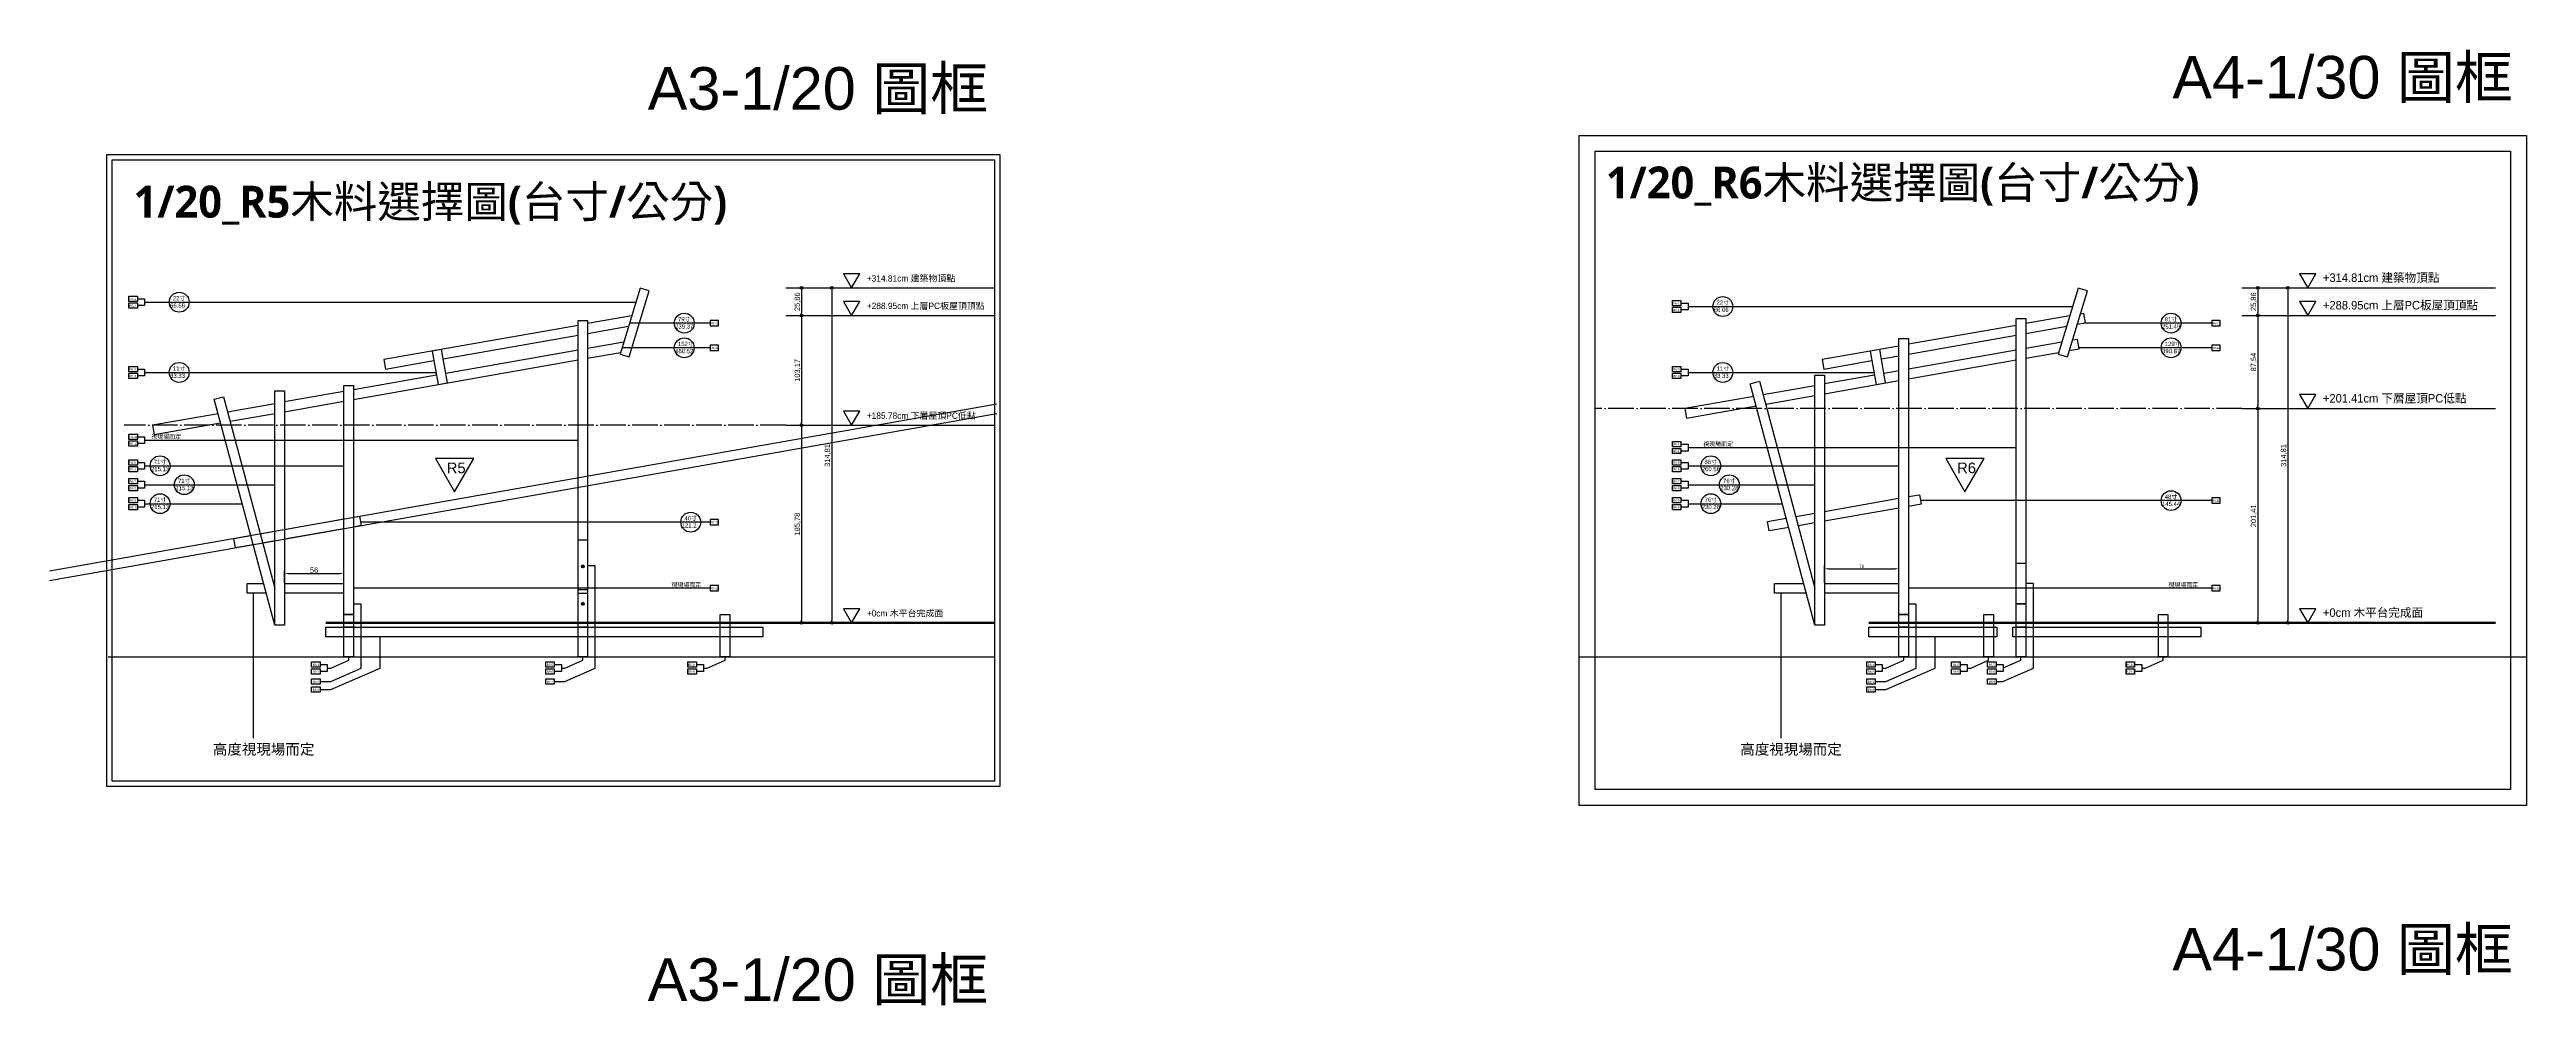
# Model space of a CAD drawing. Header units: millimetres. Extents: x -2666 to 6286, y -11880 to 4849.
# Drawn here: x 3957 to 6286, y -7046 to -6147 of the extents above; entities that cross this region are included whole.
import ezdxf

# ---------------------------------------------------------------- set-up
doc = ezdxf.new("R2010")
doc.units = ezdxf.units.MM
doc.linetypes.add('ACAD_ISO04W100', pattern=[30, 24, -3, 0, -3])
for name, color, linetype in [('0-rib-base', 10, 'Continuous'), ('0-rib1', 6, 'Continuous'), ('1-螺桿鑽洞', 7, 'Continuous'), ('dim', 244, 'Continuous'), ('座標', 3, 'Continuous'), ('座標線', 65, 'ACAD_ISO04W100'), ('木平台完成面', 3, 'Continuous'), ('編號標示', 30, 'Continuous'), ('編號標示線', 44, 'Continuous')]:
    doc.layers.add(name, color=color, linetype=linetype)
for name, color, linetype, plot in [('1-墊圈', 4, 'Continuous', False), ('1-螺絲頭', 9, 'Continuous', False), ('default', 11, 'Continuous', False)]:
    doc.layers.add(name, color=color, linetype=linetype, plot=plot)
doc.styles.get("Standard").update_dxf_attribs({"font": 'arial.ttf'})
doc.dimstyles.new('ISO-25', dxfattribs={"dimtxt": 5, "dimasz": 2.5, "dimexe": 3, "dimexo": 0.625, "dimtad": 1, "dimtxsty": 'Standard', "dimblk": 'ORIGIN', "dimcen": 2.5, "dimadec": 0, "dimazin": 0, "dimtfac": 1, "dimtmove": 1, "dimatfit": 1, "dimldrblk": 'ORIGIN', "dimfxl": 0, "dimarcsym": 0})
doc.dimstyles.new('短柱', dxfattribs={"dimtxt": 3, "dimasz": 4, "dimexe": 3, "dimexo": 0.625, "dimtad": 1, "dimtxsty": 'Standard', "dimcen": 2.5, "dimadec": 0, "dimazin": 0, "dimtfac": 1, "dimtmove": 1, "dimatfit": 1, "dimldrblk": 'ORIGIN', "dimfxl": 0, "dimarcsym": 0})

# ---------------------------------------------------------------- blocks, each defined once
blk = doc.blocks.new('螺栓組')
h = blk.add_hatch()
h.set_pattern_fill('JIS_WOOD', color=256, scale=0.1, style=0)
edge = h.paths.add_edge_path()
edge.add_arc((0, 0), 0.6, 0, 360)
at = {"layer": '1-墊圈'}
blk.add_circle((0, 0), 1.35, dxfattribs=at)
at = {"layer": '1-螺桿鑽洞'}
for points in [[(1.1, 0), (-1.1, 0)], [(0, -0.9), (0, 0.9)]]:
    blk.add_lwpolyline(points, dxfattribs=at)
blk.add_circle((0, 0), 0.6, dxfattribs=at)
at = {"layer": '1-螺絲頭'}
blk.add_lwpolyline([(-0.5, 0.9), (-1.1, 0), (-0.5, -0.9), (0.5, -0.9), (1.1, 0), (0.5, 0.9)], close=True, dxfattribs=at)
blk = doc.blocks.new('*D275')
at = {"color": 0, "lineweight": -2}
for p, q in [((4177.6, -6648.5), (4177.6, -6636.8)), ((4233.6, -6648.5), (4233.6, -6636.8)), ((4181.6, -6639.8), (4229.6, -6639.8))]:
    blk.add_line(p, q, dxfattribs=at)
at = {"color": 0}
for points in [[(4181.6, -6639.1), (4181.6, -6640.4), (4177.6, -6639.8)], [(4229.6, -6639.1), (4229.6, -6640.4), (4233.6, -6639.8)]]:
    blk.add_solid(points, dxfattribs=at)
at = {"layer": 'Defpoints', "color": 0}
for p in [(4177.6, -6649.2), (4233.6, -6639.8), (4233.6, -6649.2)]:
    blk.add_point(p, dxfattribs=at)
at = {"color": 0, "insert": (4205.6, -6636.6), "char_height": 5, "attachment_point": 5}
blk.add_mtext('56', dxfattribs=at)
blk = doc.blocks.new('_Origin')
at = {"color": 0, "linetype": 'ByBlock', "lineweight": -2}
blk.add_line((0, 0), (-1, 0), dxfattribs=at)
blk.add_circle((0, 0), 0.5, dxfattribs=at)
blk = doc.blocks.new('*D276')
at = {"layer": 'Defpoints', "color": 0}
for p in [(5696.2, -6635.3), (5626.2, -6649.2), (5696.2, -6649.2)]:
    blk.add_point(p, dxfattribs=at)
at = {"layer": 'dim', "color": 0, "lineweight": -2}
for p, q in [((5626.2, -6648.5), (5626.2, -6632.3)), ((5630.2, -6635.3), (5692.2, -6635.3)), ((5696.2, -6648.5), (5696.2, -6632.3))]:
    blk.add_line(p, q, dxfattribs=at)
at = {"layer": 'dim', "color": 0}
for points in [[(5630.2, -6634.6), (5630.2, -6636), (5626.2, -6635.3)], [(5692.2, -6634.6), (5692.2, -6636), (5696.2, -6635.3)]]:
    blk.add_solid(points, dxfattribs=at)
at = {"layer": 'dim', "color": 0, "insert": (5661.2, -6633.1), "char_height": 3, "attachment_point": 5}
blk.add_mtext('70', dxfattribs=at)
blk = doc.blocks.new('*D294')
at = {"layer": 'Defpoints', "color": 0}
for p in [(4649.1, -6371.3), (4649.1, -6397.2), (4664.1, -6397.2)]:
    blk.add_point(p, dxfattribs=at)
at = {"layer": 'dim', "color": 0, "lineweight": -2}
for p, q in [((4649.8, -6371.3), (4667.1, -6371.3)), ((4664.1, -6373.8), (4664.1, -6394.7)), ((4649.8, -6397.2), (4667.1, -6397.2))]:
    blk.add_line(p, q, dxfattribs=at)
at = {"layer": 'dim', "color": 0, "lineweight": -2, "xscale": 2.5, "yscale": 2.5, "zscale": 2.5}
for p, rotation in [((4664.1, -6371.3), 90), ((4664.1, -6397.2), 270)]:
    blk.add_blockref('_Origin', p, dxfattribs=dict(at, rotation=rotation))
at = {"layer": 'dim', "color": 0, "insert": (4660.5, -6384.3), "char_height": 5, "attachment_point": 5, "rotation": 90}
blk.add_mtext('25,86', dxfattribs=at)
blk = doc.blocks.new('*D295')
at = {"layer": 'Defpoints', "color": 0}
for p in [(4649.1, -6397.2), (4649.1, -6500.4), (4664.1, -6500.4)]:
    blk.add_point(p, dxfattribs=at)
at = {"layer": 'dim', "color": 0, "lineweight": -2}
for p, q in [((4649.8, -6397.2), (4667.1, -6397.2)), ((4664.1, -6399.7), (4664.1, -6497.9)), ((4649.8, -6500.4), (4667.1, -6500.4))]:
    blk.add_line(p, q, dxfattribs=at)
at = {"layer": 'dim', "color": 0, "lineweight": -2, "xscale": 2.5, "yscale": 2.5, "zscale": 2.5}
for p, rotation in [((4664.1, -6397.2), 90), ((4664.1, -6500.4), 270)]:
    blk.add_blockref('_Origin', p, dxfattribs=dict(at, rotation=rotation))
at = {"layer": 'dim', "color": 0, "insert": (4660.5, -6448.8), "char_height": 5, "attachment_point": 5, "rotation": 90}
blk.add_mtext('103,17', dxfattribs=at)
blk = doc.blocks.new('*D296')
at = {"layer": 'Defpoints', "color": 0}
for p in [(4649.1, -6500.4), (4649.1, -6686.2), (4664.1, -6686.2)]:
    blk.add_point(p, dxfattribs=at)
at = {"layer": 'dim', "color": 0, "lineweight": -2}
for p, q in [((4649.8, -6500.4), (4667.1, -6500.4)), ((4664.1, -6502.9), (4664.1, -6683.7)), ((4649.8, -6686.2), (4667.1, -6686.2))]:
    blk.add_line(p, q, dxfattribs=at)
at = {"layer": 'dim', "color": 0, "lineweight": -2, "xscale": 2.5, "yscale": 2.5, "zscale": 2.5}
for p, rotation in [((4664.1, -6500.4), 90), ((4664.1, -6686.2), 270)]:
    blk.add_blockref('_Origin', p, dxfattribs=dict(at, rotation=rotation))
at = {"layer": 'dim', "color": 0, "insert": (4660.5, -6593.3), "char_height": 5, "attachment_point": 5, "rotation": 90}
blk.add_mtext('185,78', dxfattribs=at)
blk = doc.blocks.new('*D293')
at = {"layer": 'Defpoints', "color": 0}
for p in [(4649.1, -6371.3), (4649.8, -6686.2), (4692.5, -6686.2)]:
    blk.add_point(p, dxfattribs=at)
at = {"layer": 'dim', "color": 0, "lineweight": -2}
for p, q in [((4649.8, -6371.3), (4695.5, -6371.3)), ((4692.5, -6373.8), (4692.5, -6683.7)), ((4650.4, -6686.2), (4695.5, -6686.2))]:
    blk.add_line(p, q, dxfattribs=at)
at = {"layer": 'dim', "color": 0, "lineweight": -2, "xscale": 2.5, "yscale": 2.5, "zscale": 2.5}
for p, rotation in [((4692.5, -6371.3), 90), ((4692.5, -6686.2), 270)]:
    blk.add_blockref('_Origin', p, dxfattribs=dict(at, rotation=rotation))
at = {"layer": 'dim', "color": 0, "insert": (4688.8, -6528.8), "char_height": 5, "attachment_point": 5, "rotation": 90}
blk.add_mtext('314,81', dxfattribs=at)
blk = doc.blocks.new('*D298')
at = {"layer": 'Defpoints', "color": 0}
for p in [(6018.7, -6371.3), (6018.7, -6397.2), (6033.7, -6397.2)]:
    blk.add_point(p, dxfattribs=at)
at = {"layer": 'dim', "color": 0, "lineweight": -2}
for p, q in [((6019.4, -6371.3), (6036.7, -6371.3)), ((6033.7, -6373.8), (6033.7, -6394.7)), ((6019.4, -6397.2), (6036.7, -6397.2))]:
    blk.add_line(p, q, dxfattribs=at)
at = {"layer": 'dim', "color": 0, "lineweight": -2, "xscale": 2.5, "yscale": 2.5, "zscale": 2.5}
for p, rotation in [((6033.7, -6371.3), 90), ((6033.7, -6397.2), 270)]:
    blk.add_blockref('_Origin', p, dxfattribs=dict(at, rotation=rotation))
at = {"layer": 'dim', "color": 0, "insert": (6030.1, -6384.3), "char_height": 5, "attachment_point": 5, "rotation": 90}
blk.add_mtext('25,86', dxfattribs=at)
blk = doc.blocks.new('*D299')
at = {"layer": 'Defpoints', "color": 0}
for p in [(6018.7, -6397.2), (6018.7, -6484.7), (6033.7, -6484.7)]:
    blk.add_point(p, dxfattribs=at)
at = {"layer": 'dim', "color": 0, "lineweight": -2}
for p, q in [((6019.4, -6397.2), (6036.7, -6397.2)), ((6033.7, -6399.7), (6033.7, -6482.2)), ((6019.4, -6484.7), (6036.7, -6484.7))]:
    blk.add_line(p, q, dxfattribs=at)
at = {"layer": 'dim', "color": 0, "lineweight": -2, "xscale": 2.5, "yscale": 2.5, "zscale": 2.5}
for p, rotation in [((6033.7, -6397.2), 90), ((6033.7, -6484.7), 270)]:
    blk.add_blockref('_Origin', p, dxfattribs=dict(at, rotation=rotation))
at = {"layer": 'dim', "color": 0, "insert": (6030.1, -6441), "char_height": 5, "attachment_point": 5, "rotation": 90}
blk.add_mtext('87,54', dxfattribs=at)
blk = doc.blocks.new('*D300')
at = {"layer": 'Defpoints', "color": 0}
for p in [(6018.7, -6484.7), (6018.7, -6686.2), (6033.7, -6686.2)]:
    blk.add_point(p, dxfattribs=at)
at = {"layer": 'dim', "color": 0, "lineweight": -2}
for p, q in [((6019.4, -6484.7), (6036.7, -6484.7)), ((6033.7, -6487.2), (6033.7, -6683.7)), ((6019.4, -6686.2), (6036.7, -6686.2))]:
    blk.add_line(p, q, dxfattribs=at)
at = {"layer": 'dim', "color": 0, "lineweight": -2, "xscale": 2.5, "yscale": 2.5, "zscale": 2.5}
for p, rotation in [((6033.7, -6484.7), 90), ((6033.7, -6686.2), 270)]:
    blk.add_blockref('_Origin', p, dxfattribs=dict(at, rotation=rotation))
at = {"layer": 'dim', "color": 0, "insert": (6030.1, -6585.5), "char_height": 5, "attachment_point": 5, "rotation": 90}
blk.add_mtext('201,41', dxfattribs=at)
blk = doc.blocks.new('*D297')
at = {"layer": 'Defpoints', "color": 0}
for p in [(6018.7, -6371.3), (6019.4, -6686.2), (6062.1, -6686.2)]:
    blk.add_point(p, dxfattribs=at)
at = {"layer": 'dim', "color": 0, "lineweight": -2}
for p, q in [((6019.4, -6371.3), (6065.1, -6371.3)), ((6062.1, -6373.8), (6062.1, -6683.7)), ((6020, -6686.2), (6065.1, -6686.2))]:
    blk.add_line(p, q, dxfattribs=at)
at = {"layer": 'dim', "color": 0, "lineweight": -2, "xscale": 2.5, "yscale": 2.5, "zscale": 2.5}
for p, rotation in [((6062.1, -6371.3), 90), ((6062.1, -6686.2), 270)]:
    blk.add_blockref('_Origin', p, dxfattribs=dict(at, rotation=rotation))
at = {"layer": 'dim', "color": 0, "insert": (6058.4, -6528.8), "char_height": 5, "attachment_point": 5, "rotation": 90}
blk.add_mtext('314,81', dxfattribs=at)

msp = doc.modelspace()

# ---------------------------------------------------------------- linework, layer by layer
for centre in [(4078.71, -6384.715), (5530.579, -6388.788), (4553.728, -6404.407), (5952.198, -6404.407), (4553.728, -6427.558), (5952.198, -6427.558), (4078.71, -6450.75), (5530.579, -6450.75), (4060.732, -6538.474), (5519.294, -6538.474), (4060.732, -6574.133), (4083.499, -6556.304), (5519.294, -6574.133), (5536.738, -6556.304), (5952.198, -6571.218), (4559.852, -6591.511)]:
    msp.add_circle(centre, 9.333)
at = {"layer": '0-rib-base'}
for points in [[(4453.82, -6690.156), (4453.82, -6608.156), (4462.82, -6608.156), (4462.82, -6690.156)], [(5806.425, -6690.156), (5806.425, -6630.156), (5815.425, -6630.156), (5815.425, -6690.156)], [(4453.82, -6718.156), (4453.82, -6658.156), (4462.82, -6658.156), (4462.82, -6718.156)], [(4233.62, -6718.156), (4233.62, -6678.156), (4242.62, -6678.156), (4242.62, -6718.156)], [(4587.62, -6718.156), (4587.62, -6678.156), (4596.62, -6678.156), (4596.62, -6718.156)], [(5696.225, -6718.156), (5696.225, -6678.156), (5705.225, -6678.156), (5705.225, -6718.156)], [(5776.025, -6718.156), (5776.025, -6678.156), (5785.025, -6678.156), (5785.025, -6718.156)], [(5806.425, -6718.156), (5806.425, -6668.156), (5815.425, -6668.156), (5815.425, -6718.156)], [(5940.225, -6718.156), (5940.225, -6678.156), (5949.225, -6678.156), (5949.225, -6718.156)], [(4216.559, -6699.156), (4216.559, -6690.156), (4627.62, -6690.156), (4627.62, -6699.156)]]:
    msp.add_lwpolyline(points, close=True, dxfattribs=at)
for points in [[(4160.545, -6658.156), (4142.62, -6658.156), (4142.62, -6649.156), (4158.134, -6649.156)], [(4167.451, -6649.156), (4168.62, -6649.156)], [(4177.62, -6649.156), (4233.62, -6649.156)], [(4233.62, -6658.156), (4177.62, -6658.156)], [(4242.62, -6658.156), (4242.62, -6690.156), (4233.62, -6690.156), (4233.62, -6658.156)], [(4242.62, -6649.156), (4242.62, -6658.156)], [(5609.147, -6658.156), (5579.225, -6658.156), (5579.225, -6649.156), (5606.736, -6649.156)], [(5616.053, -6649.156), (5617.222, -6649.156)], [(5626.222, -6649.156), (5696.225, -6649.156)], [(5696.225, -6658.156), (5626.222, -6658.156)], [(5705.225, -6658.156), (5705.225, -6658.156), (5705.225, -6690.156), (5696.225, -6690.156), (5696.225, -6658.156)], [(5705.225, -6649.156), (5705.225, -6658.156)], [(5788.225, -6699.156), (5667.864, -6699.156), (5667.864, -6690.156), (5788.225, -6690.156), (5788.225, -6699.156)], [(5803.225, -6690.156), (5980.225, -6690.156), (5980.225, -6699.156), (5803.225, -6699.156), (5803.225, -6690.156)]]:
    msp.add_lwpolyline(points, dxfattribs=at)
at = {"layer": '0-rib1'}
for points in [[(4493.384, -6433.605), (4501.995, -6436.221), (4520.891, -6374.028), (4512.28, -6371.412)], [(5845.989, -6433.605), (5854.6, -6436.221), (5873.496, -6374.028), (5864.885, -6371.412)], [(4453.82, -6655.056), (4453.82, -6401.818), (4462.82, -6401.818), (4462.82, -6655.056)], [(5806.425, -6668.156), (5806.425, -6399.918), (5815.425, -6399.918), (5815.425, -6668.156)], [(4325.497, -6429.105), (4316.633, -6430.668), (4322.19, -6462.182), (4331.053, -6460.619)], [(5678.102, -6429.105), (5669.238, -6430.668), (5674.795, -6462.182), (5683.658, -6460.619)], [(5696.225, -6678.156), (5696.225, -6418.812), (5705.225, -6418.812), (5705.225, -6678.156)], [(5617.222, -6688.16), (5617.222, -6453.16), (5626.222, -6453.16), (5626.222, -6688.16)], [(4168.62, -6688.16), (4168.62, -6468.16), (4177.62, -6468.16), (4177.62, -6688.16)], [(4233.62, -6678.156), (4233.62, -6463.156), (4242.62, -6463.156), (4242.62, -6678.156)]]:
    msp.add_lwpolyline(points, close=True, dxfattribs=at)
for points in [[(4453.82, -6406.478), (4271.332, -6438.656), (4272.895, -6447.519), (4318.196, -6439.531)], [(4504.332, -6397.571), (4462.82, -6404.891)], [(5806.425, -6406.478), (5705.225, -6424.322)], [(5856.937, -6397.571), (5815.425, -6404.891)], [(5863.942, -6405.475), (5871.702, -6404.107), (5870.139, -6395.244), (5866.875, -6395.819)], [(4327.06, -6437.968), (4453.82, -6415.617)], [(4453.82, -6429.833), (4329.491, -6451.756)], [(4462.82, -6414.03), (4501.398, -6407.228)], [(4496.834, -6422.248), (4462.82, -6428.246)], [(5696.225, -6425.909), (5623.937, -6438.656), (5625.5, -6447.519), (5670.801, -6439.531)], [(5705.225, -6433.461), (5806.425, -6415.617)], [(5806.425, -6429.833), (5705.225, -6447.677)], [(5815.425, -6414.03), (5854.003, -6407.228)], [(5849.439, -6422.248), (5815.425, -6428.246)], [(5856.444, -6430.152), (5865.848, -6428.494), (5864.285, -6419.631), (5859.378, -6420.496)], [(4242.62, -6476.212), (4453.82, -6438.972)], [(4462.82, -6437.385), (4493.901, -6431.904)], [(5679.664, -6437.968), (5696.225, -6435.048)], [(5696.225, -6449.264), (5682.095, -6451.756)], [(5705.225, -6456.816), (5806.425, -6438.972)], [(5815.425, -6437.385), (5846.506, -6431.904)], [(4169.62, -6688.16), (4168.654, -6688.419), (4111.714, -6475.915), (4120.407, -6473.586), (4168.62, -6653.518)], [(4233.62, -6468.66), (4177.62, -6478.534)], [(4320.627, -6453.318), (4242.62, -6467.073)], [(5559.628, -6473.35), (5494.982, -6484.749), (5496.545, -6493.612), (5561.967, -6482.076)], [(5618.222, -6688.16), (5617.256, -6688.419), (5556.433, -6461.426), (5565.127, -6459.097), (5617.222, -6653.518)], [(5617.222, -6463.194), (5568.525, -6471.781)], [(5570.864, -6480.508), (5617.222, -6472.333)], [(5673.232, -6453.318), (5626.222, -6461.608)], [(5626.222, -6470.746), (5696.225, -6458.403)], [(4115.358, -6489.513), (4053.744, -6500.377), (4055.307, -6509.24), (4117.696, -6498.239)], [(4168.62, -6480.121), (4124.255, -6487.944)], [(4126.593, -6496.671), (4168.62, -6489.26)], [(4177.62, -6487.673), (4233.62, -6477.799)], [(5626.222, -6581.428), (5696.225, -6569.084)], [(5705.225, -6567.497), (5715.459, -6565.693), (5717.022, -6574.556), (5705.225, -6576.636)], [(4177.62, -6598.355), (4233.62, -6588.48)], [(4242.62, -6586.893), (4248.4, -6585.874), (4249.963, -6594.738), (4242.62, -6596.032)], [(5574.224, -6599.735), (5572.662, -6590.872), (5590.286, -6587.764)], [(5599.183, -6586.196), (5617.222, -6583.015)], [(5617.222, -6592.154), (5601.521, -6594.922)], [(5696.225, -6578.223), (5626.222, -6590.567)], [(4131.786, -6615.575), (4130.224, -6606.712), (4146.015, -6603.928)], [(4148.353, -6612.654), (4131.786, -6615.575)], [(4154.912, -6602.359), (4168.62, -6599.942)], [(4168.62, -6609.08), (4157.25, -6611.085)], [(4233.62, -6597.619), (4177.62, -6607.494)], [(5592.624, -6596.491), (5574.224, -6599.735)]]:
    msp.add_lwpolyline(points, dxfattribs=at)
at = {"layer": 'default'}
for p, q in [((3956.761, -6637.298), (4847.761, -6480.191)), ((3956.761, -6646.437), (4847.761, -6489.33)), ((4011.845, -6718.156), (4845.66, -6718.156)), ((5395.423, -6718.156), (6286.423, -6718.156))]:
    msp.add_line(p, q, dxfattribs=at)
for points in [[(6286.423, -6227.892), (6286.423, -6857.892), (5395.423, -6857.892), (5395.423, -6227.892)], [(6271.423, -6242.892), (6271.423, -6842.892), (5410.423, -6842.892), (5410.423, -6242.892)], [(4010.66, -6245.892), (4850.66, -6245.892), (4850.66, -6839.892), (4010.66, -6839.892)], [(4015.66, -6250.892), (4845.66, -6250.892), (4845.66, -6834.892), (4015.66, -6834.892)]]:
    msp.add_lwpolyline(points, close=True, dxfattribs=at)
at = {"layer": 'dim'}
for p, q in [((4148.747, -6794.417), (4148.747, -6658.156)), ((5585.352, -6794.417), (5585.352, -6658.156))]:
    msp.add_line(p, q, dxfattribs=at)
for points in [[(4649.149, -6371.349), (4845.66, -6371.349)], [(6018.743, -6371.349), (6257.439, -6371.349)], [(4649.149, -6397.208), (4845.66, -6397.208)], [(6018.743, -6397.208), (6257.439, -6397.208)], [(6018.743, -6484.749), (6257.439, -6484.749)], [(4649.149, -6500.377), (4845.66, -6500.377)]]:
    msp.add_lwpolyline(points, dxfattribs=at)
at = {"layer": '座標'}
for points in [[(4319.685, -6531.797), (4337.695, -6562.991), (4355.705, -6531.797)], [(5740.257, -6531.797), (5758.267, -6562.991), (5776.277, -6531.797)]]:
    msp.add_lwpolyline(points, close=True, dxfattribs=at)
at = {"layer": '座標線'}
for points in [[(6018.743, -6484.749), (5410.423, -6484.749)], [(4649.149, -6500.377), (4026.845, -6500.377)]]:
    msp.add_lwpolyline(points, dxfattribs=at)
at = {"layer": '木平台完成面'}
for points in [[(4711.125, -6371.349), (4718.766, -6358.114), (4703.484, -6358.114)], [(6080.719, -6371.349), (6088.36, -6358.114), (6073.078, -6358.114)], [(4711.125, -6397.208), (4718.766, -6383.973), (4703.484, -6383.973)], [(6080.719, -6397.208), (6088.36, -6383.973), (6073.078, -6383.973)], [(6080.719, -6484.749), (6088.36, -6471.514), (6073.078, -6471.514)], [(4711.125, -6500.377), (4718.766, -6487.142), (4703.484, -6487.142)], [(4711.125, -6686.156), (4718.766, -6672.922), (4703.484, -6672.922)], [(6080.719, -6686.156), (6088.36, -6672.922), (6073.078, -6672.922)]]:
    msp.add_lwpolyline(points, close=True, dxfattribs=at)
at = {"layer": '木平台完成面', "const_width": 2}
for points in [[(4845.66, -6686.156), (4216.559, -6686.156)], [(6257.439, -6686.156), (5667.864, -6686.156)]]:
    msp.add_lwpolyline(points, dxfattribs=at)
at = {"layer": '編號標示'}
for points in [[(4031.342, -6383.994), (4031.342, -6378.994), (4039.342, -6378.994), (4039.342, -6383.994)], [(5483.211, -6388.068), (5483.211, -6383.068), (5491.211, -6383.068), (5491.211, -6388.068)], [(4031.342, -6390.435), (4031.342, -6385.435), (4039.342, -6385.435), (4039.342, -6390.435)], [(4586.055, -6406.907), (4586.055, -6401.907), (4578.055, -6401.907), (4578.055, -6406.907)], [(5483.211, -6394.509), (5483.211, -6389.509), (5491.211, -6389.509), (5491.211, -6394.509)], [(5998.437, -6406.907), (5998.437, -6401.907), (5990.437, -6401.907), (5990.437, -6406.907)], [(4586.055, -6430.058), (4586.055, -6425.058), (4578.055, -6425.058), (4578.055, -6430.058)], [(5998.437, -6430.058), (5998.437, -6425.058), (5990.437, -6425.058), (5990.437, -6430.058)], [(4031.342, -6450.029), (4031.342, -6445.029), (4039.342, -6445.029), (4039.342, -6450.029)], [(4031.342, -6456.471), (4031.342, -6451.471), (4039.342, -6451.471), (4039.342, -6456.471)], [(5483.211, -6450.029), (5483.211, -6445.029), (5491.211, -6445.029), (5491.211, -6450.029)], [(5483.211, -6456.471), (5483.211, -6451.471), (5491.211, -6451.471), (5491.211, -6456.471)], [(4031.342, -6513.673), (4031.342, -6508.673), (4039.342, -6508.673), (4039.342, -6513.673)], [(4031.342, -6520.114), (4031.342, -6515.114), (4039.342, -6515.114), (4039.342, -6520.114)], [(5483.211, -6520.653), (5483.211, -6515.653), (5491.211, -6515.653), (5491.211, -6520.653)], [(5483.211, -6527.094), (5483.211, -6522.094), (5491.211, -6522.094), (5491.211, -6527.094)], [(4031.342, -6537.753), (4031.342, -6532.753), (4039.342, -6532.753), (4039.342, -6537.753)], [(4031.342, -6544.195), (4031.342, -6539.195), (4039.342, -6539.195), (4039.342, -6544.195)], [(5483.211, -6537.753), (5483.211, -6532.753), (5491.211, -6532.753), (5491.211, -6537.753)], [(5483.211, -6544.195), (5483.211, -6539.195), (5491.211, -6539.195), (5491.211, -6544.195)], [(4031.342, -6555.583), (4031.342, -6550.583), (4039.342, -6550.583), (4039.342, -6555.583)], [(4031.342, -6562.024), (4031.342, -6557.024), (4039.342, -6557.024), (4039.342, -6562.024)], [(4031.342, -6573.412), (4031.342, -6568.412), (4039.342, -6568.412), (4039.342, -6573.412)], [(5483.211, -6555.583), (5483.211, -6550.583), (5491.211, -6550.583), (5491.211, -6555.583)], [(5483.211, -6562.024), (5483.211, -6557.024), (5491.211, -6557.024), (5491.211, -6562.024)], [(5483.211, -6573.412), (5483.211, -6568.412), (5491.211, -6568.412), (5491.211, -6573.412)], [(5998.437, -6573.718), (5998.437, -6568.718), (5990.437, -6568.718), (5990.437, -6573.718)], [(4031.342, -6579.854), (4031.342, -6574.854), (4039.342, -6574.854), (4039.342, -6579.854)], [(4586.055, -6594.011), (4586.055, -6589.011), (4578.055, -6589.011), (4578.055, -6594.011)], [(5483.211, -6579.854), (5483.211, -6574.854), (5491.211, -6574.854), (5491.211, -6579.854)], [(4586.055, -6656.156), (4586.055, -6651.156), (4578.055, -6651.156), (4578.055, -6656.156)], [(5998.437, -6656.156), (5998.437, -6651.156), (5990.437, -6651.156), (5990.437, -6656.156)], [(4203.252, -6727.903), (4203.252, -6722.903), (4211.252, -6722.903), (4211.252, -6727.903)], [(4203.252, -6734.344), (4203.252, -6729.344), (4211.252, -6729.344), (4211.252, -6734.344)], [(4423.452, -6727.903), (4423.452, -6722.903), (4431.452, -6722.903), (4431.452, -6727.903)], [(4423.452, -6734.344), (4423.452, -6729.344), (4431.452, -6729.344), (4431.452, -6734.344)], [(4557.252, -6727.903), (4557.252, -6722.903), (4565.252, -6722.903), (4565.252, -6727.903)], [(4557.252, -6734.344), (4557.252, -6729.344), (4565.252, -6729.344), (4565.252, -6734.344)], [(5665.856, -6727.903), (5665.856, -6722.903), (5673.856, -6722.903), (5673.856, -6727.903)], [(5665.856, -6734.344), (5665.856, -6729.344), (5673.856, -6729.344), (5673.856, -6734.344)], [(5745.656, -6727.903), (5745.656, -6722.903), (5753.656, -6722.903), (5753.656, -6727.903)], [(5745.656, -6734.344), (5745.656, -6729.344), (5753.656, -6729.344), (5753.656, -6734.344)], [(5779.568, -6727.903), (5779.568, -6722.903), (5787.568, -6722.903), (5787.568, -6727.903)], [(5779.568, -6734.344), (5779.568, -6729.344), (5787.568, -6729.344), (5787.568, -6734.344)], [(5909.856, -6727.903), (5909.856, -6722.903), (5917.856, -6722.903), (5917.856, -6727.903)], [(5909.856, -6734.344), (5909.856, -6729.344), (5917.856, -6729.344), (5917.856, -6734.344)], [(4203.252, -6743.699), (4203.252, -6738.699), (4211.252, -6738.699), (4211.252, -6743.699)], [(4203.252, -6751.366), (4203.252, -6746.366), (4211.252, -6746.366), (4211.252, -6751.366)], [(4423.452, -6743.699), (4423.452, -6738.699), (4431.452, -6738.699), (4431.452, -6743.699)], [(5665.856, -6743.699), (5665.856, -6738.699), (5673.856, -6738.699), (5673.856, -6743.699)], [(5665.856, -6751.366), (5665.856, -6746.366), (5673.856, -6746.366), (5673.856, -6751.366)], [(5779.568, -6743.699), (5779.568, -6738.699), (5787.568, -6738.699), (5787.568, -6743.699)]]:
    msp.add_lwpolyline(points, close=True, dxfattribs=at)
for points in [[(4039.342, -6381.494), (4046.045, -6381.494), (4046.045, -6387.935), (4039.342, -6387.935)], [(4039.342, -6447.529), (4046.045, -6447.529), (4046.045, -6453.971), (4039.342, -6453.971)], [(4039.342, -6511.173), (4046.045, -6511.173), (4046.045, -6517.614), (4039.342, -6517.614)], [(4039.342, -6535.253), (4046.045, -6535.253), (4046.045, -6541.695), (4039.342, -6541.695)], [(4039.342, -6553.083), (4046.045, -6553.083), (4046.045, -6559.524), (4039.342, -6559.524)], [(4039.342, -6570.912), (4046.045, -6570.912), (4046.045, -6577.354), (4039.342, -6577.354)]]:
    msp.add_lwpolyline(points, dxfattribs=at)
at = {"layer": '編號標示線'}
for p, q in [((4046.045, -6384.715), (4508.238, -6384.715)), ((4578.055, -6404.407), (4502.255, -6404.407)), ((5497.913, -6388.788), (5859.605, -6388.788)), ((5990.437, -6404.407), (5870.002, -6404.407)), ((4578.055, -6427.558), (4495.221, -6427.558)), ((5990.437, -6427.558), (5865.683, -6427.558)), ((4046.045, -6450.75), (4320.174, -6450.75)), ((5497.913, -6450.75), (5672.779, -6450.75)), ((4046.045, -6514.393), (4453.62, -6514.393)), ((4578.055, -6591.511), (4249.394, -6591.511)), ((5990.437, -6571.218), (5716.433, -6571.218)), ((4578.055, -6653.656), (4242.62, -6653.656)), ((5990.437, -6653.656), (5705.225, -6653.656))]:
    msp.add_line(p, q, dxfattribs=at)
for points in [[(5491.211, -6385.568), (5497.913, -6385.568), (5497.913, -6392.009), (5491.211, -6392.009)], [(5491.211, -6447.529), (5497.913, -6447.529), (5497.913, -6453.971), (5491.211, -6453.971)], [(5491.211, -6518.153), (5497.913, -6518.153), (5497.913, -6524.594), (5491.211, -6524.594)], [(5497.913, -6521.374), (5806.225, -6521.374)], [(4046.045, -6538.474), (4233.62, -6538.474)], [(5491.211, -6535.253), (5497.913, -6535.253), (5497.913, -6541.695), (5491.211, -6541.695)], [(5497.913, -6538.474), (5696.225, -6538.474)], [(4046.045, -6556.304), (4168.62, -6556.304)], [(5491.211, -6553.083), (5497.913, -6553.083), (5497.913, -6559.524), (5491.211, -6559.524)], [(5497.913, -6556.304), (5617.222, -6556.304)], [(4046.045, -6574.133), (4138.031, -6574.133)], [(5491.211, -6570.912), (5497.913, -6570.912), (5497.913, -6577.354), (5491.211, -6577.354)], [(5497.913, -6574.133), (5586.633, -6574.133)], [(4431.452, -6741.199), (4441.437, -6741.199), (4470.035, -6728.797), (4470.035, -6632.404), (4462.82, -6632.404)], [(5787.568, -6741.199), (5794.042, -6741.199), (5822.639, -6728.797), (5822.639, -6649.156), (5815.425, -6649.156)], [(4211.252, -6741.199), (4221.237, -6741.199), (4249.835, -6728.797), (4249.835, -6668.566), (4242.568, -6668.566)], [(5673.856, -6741.199), (5683.842, -6741.199), (5712.439, -6728.797), (5712.439, -6668.566), (5705.173, -6668.566)], [(4211.252, -6748.866), (4221.237, -6748.866), (4267.61, -6728.756), (4267.61, -6699.156)], [(5673.856, -6748.866), (5683.842, -6748.866), (5730.215, -6728.756), (5730.215, -6699.156)], [(4211.252, -6725.403), (4217.954, -6725.403), (4217.954, -6731.844), (4211.252, -6731.844)], [(4217.954, -6728.623), (4221.289, -6728.623), (4238.12, -6721.324), (4238.12, -6718.156)], [(4431.452, -6725.403), (4438.154, -6725.403), (4438.154, -6731.844), (4431.452, -6731.844)], [(4438.154, -6728.623), (4441.489, -6728.623), (4458.32, -6721.324), (4458.32, -6718.156)], [(4565.252, -6725.403), (4571.954, -6725.403), (4571.954, -6731.844), (4565.252, -6731.844)], [(4571.954, -6728.623), (4575.289, -6728.623), (4592.12, -6721.324), (4592.12, -6718.156)], [(5673.856, -6725.403), (5680.559, -6725.403), (5680.559, -6731.844), (5673.856, -6731.844)], [(5680.559, -6728.623), (5683.894, -6728.623), (5700.725, -6721.324), (5700.725, -6718.156)], [(5753.656, -6725.403), (5760.359, -6725.403), (5760.359, -6731.844), (5753.656, -6731.844)], [(5760.359, -6728.623), (5763.694, -6728.623), (5780.525, -6721.324), (5780.525, -6718.156)], [(5787.568, -6725.403), (5794.27, -6725.403), (5794.27, -6731.844), (5787.568, -6731.844)], [(5794.27, -6728.547), (5810.925, -6721.324), (5810.925, -6718.156)], [(5917.856, -6725.403), (5924.559, -6725.403), (5924.559, -6731.844), (5917.856, -6731.844)], [(5924.559, -6728.623), (5927.894, -6728.623), (5944.725, -6721.324), (5944.725, -6718.156)]]:
    msp.add_lwpolyline(points, dxfattribs=at)

# ---------------------------------------------------------------- block references
at = {"layer": '1-螺桿鑽洞', "rotation": 90}
for p in [(4458.32, -6633.156), (4458.32, -6668.156)]:
    msp.add_blockref('螺栓組', p, dxfattribs=at)

# ---------------------------------------------------------------- texts
at = {"layer": 'default', "char_height": 40, "attachment_point": 1}
for s, insert in [('A4-1/30 {\\fPMingLiU|b0|i0|c136|p18;圖框}', (5953.403, -6153.201)), ('A3-1/20 {\\fPMingLiU|b0|i0|c136|p18;圖框}', (4519.385, -6163.757)), ('A4-1/30 {\\fPMingLiU|b0|i0|c136|p18;圖框}', (5953.403, -6972.874)), ('A3-1/20 {\\fPMingLiU|b0|i0|c136|p18;圖框}', (4519.385, -7001.43))]:
    msp.add_mtext_dynamic_manual_height_columns(s, width=430.53379, gutter_width=12.5, heights=[0], dxfattribs=dict(at, insert=insert))
at = {"layer": 'dim', "attachment_point": 1}
for s, width, insert, char_height in [('{\\fMicrosoft JhengHei|b1|i0|c136|p34;1/20_R6木料選擇圖(台寸/公分)}', 595.39951, (5420.568, -6257.237), 30), ('{\\fMicrosoft JhengHei|b1|i0|c136|p34;1/20_R5木料選擇圖(台寸/公分)}', 595.39951, (4035.804, -6275.237), 30), ('{\\fPMingLiU|b0|i0|c136|p18;高度視現場而定}', 430.53379, (4110.373, -6799.965), 10), ('{\\fPMingLiU|b0|i0|c136|p18;高度視現場而定}', 430.53379, (5546.978, -6799.965), 10)]:
    msp.add_mtext_dynamic_manual_height_columns(s, width=width, gutter_width=12.5, heights=[0], dxfattribs=dict(at, insert=insert, char_height=char_height))
at = {"layer": '座標', "char_height": 10, "attachment_point": 1}
for s, insert in [('R5', (4330.287, -6535.466)), ('R6', (5750.859, -6535.466))]:
    msp.add_mtext_dynamic_manual_height_columns(s, width=22.24738, gutter_width=12.5, heights=[0], dxfattribs=dict(at, insert=insert))
at = {"layer": '木平台完成面', "attachment_point": 1}
for s, insert, char_height in [('{\\fPMingLiU|b0|i0|c136|p18;+314.81cm 建築物頂點}', (4725.411, -6359.334), 6), ('{\\fPMingLiU|b0|i0|c136|p18;+314.81cm 建築物頂點}', (6095.005, -6357.677), 8), ('{\\fPMingLiU|b0|i0|c136|p18;+288.95cm 上層PC板屋頂頂點}', (6095.005, -6383.536), 8), ('{\\fPMingLiU|b0|i0|c136|p18;+288.95cm 上層PC板屋頂頂點}', (4725.411, -6385.193), 6), ('{\\fPMingLiU|b0|i0|c136|p18;+201.41cm 下層屋頂PC低點}', (6095.005, -6471.077), 8), ('{\\fPMingLiU|b0|i0|c136|p18;+185.78cm 下層屋頂PC低點}', (4725.411, -6488.362), 6), ('{\\fPMingLiU|b0|i0|c136|p18;+0cm 木平台完成面}', (4725.411, -6674.141), 6), ('{\\fPMingLiU|b0|i0|c136|p18;+0cm 木平台完成面}', (6095.005, -6672.484), 8)]:
    msp.add_mtext_dynamic_manual_height_columns(s, width=202.4063, gutter_width=12.5, heights=[0], dxfattribs=dict(at, insert=insert, char_height=char_height))
at = {"layer": '編號標示'}
for s, height, p in [('R5-1', 2, (4031.947, -6382.692)), ('22寸', 4, (4072.748, -6383.047)), ('22寸', 4, (5524.617, -6387.12)), ('R5-2', 2, (4031.947, -6389.133)), ('66.66', 4, (4070.177, -6389.822)), ('239.37', 4, (4545.195, -6409.514)), ('79寸', 4, (4547.767, -6402.738)), ('R5-13', 2, (4578.351, -6405.604)), ('R6-1', 2, (5483.815, -6386.765)), ('R6-2', 2, (5483.815, -6393.207)), ('66.66', 4, (5522.046, -6393.896)), ('251.49', 4, (5943.665, -6409.514)), ('81寸', 4, (5946.236, -6402.738)), ('R6-13', 2, (5990.734, -6405.604)), ('460.52', 4, (4545.195, -6432.665)), ('152寸', 4, (4547.767, -6425.89)), ('R5-14', 2, (4578.351, -6428.755)), ('390.87', 4, (5943.665, -6432.665)), ('129寸', 4, (5946.236, -6425.89)), ('R6-14', 2, (5990.734, -6428.755)), ('R5-3', 2, (4031.947, -6448.727)), ('33.33', 4, (4070.177, -6455.858)), ('11寸', 4, (4072.748, -6449.082)), ('R6-3', 2, (5483.815, -6448.727)), ('R6-4', 2, (5483.815, -6455.168)), ('33.33', 4, (5522.046, -6455.858)), ('11寸', 4, (5524.617, -6449.082)), ('R5-4', 2, (4031.947, -6455.168)), ('R5-11', 2, (4031.947, -6512.37)), ('R5-12', 2, (4031.947, -6518.812)), ('視現場而定', 4, (4052.497, -6512.949)), ('R6-11', 2, (5483.815, -6519.351)), ('視現場而定', 4, (5512.145, -6519.929)), ('R5-5', 2, (4031.947, -6536.451)), ('R5-6', 2, (4031.947, -6542.892)), ('215.13', 4, (4052.199, -6543.582)), ('71寸', 4, (4054.77, -6536.806)), ('R6-12', 2, (5483.815, -6525.792)), ('R6-5', 2, (5483.815, -6536.451)), ('R6-6', 2, (5483.815, -6542.892)), ('260.58', 4, (5510.761, -6543.582)), ('86寸', 4, (5513.332, -6536.806)), ('R5-7', 2, (4031.947, -6554.28)), ('R5-8', 2, (4031.947, -6560.722)), ('71寸', 4, (4054.77, -6572.465)), ('215.13', 4, (4074.966, -6561.411)), ('71寸', 4, (4077.537, -6554.635)), ('R6-7', 2, (5483.815, -6554.28)), ('R6-8', 2, (5483.815, -6560.722)), ('76寸', 4, (5513.332, -6572.465)), ('230.28', 4, (5528.205, -6561.411)), ('76寸', 4, (5530.776, -6554.635)), ('48寸', 4, (5946.236, -6569.55)), ('R5-9', 2, (4031.947, -6572.11)), ('R5-10', 2, (4031.947, -6578.551)), ('215.13', 4, (4052.199, -6579.241)), ('121.2', 4, (4551.319, -6596.618)), ('40寸', 4, (4553.89, -6589.843)), ('R5-15', 2, (4578.351, -6592.708)), ('R6-9', 2, (5483.815, -6572.11)), ('R6-10', 2, (5483.815, -6578.551)), ('230.28', 4, (5510.761, -6579.241)), ('145.44', 4, (5943.665, -6576.326)), ('R6-15', 2, (5990.734, -6572.416)), ('視現場而定', 4, (4541.713, -6652.211)), ('R5-16', 2, (4578.351, -6654.854)), ('視現場而定', 4, (5949.717, -6652.211)), ('R6-16', 2, (5990.734, -6654.854)), ('B5-1', 2, (4204.309, -6726.6)), ('B5-2', 2, (4204.309, -6733.041)), ('B5-5', 2, (4424.509, -6726.6)), ('B5-6', 2, (4424.509, -6733.041)), ('B5-8', 2, (4557.505, -6726.6)), ('B5-9', 2, (4557.505, -6733.041)), ('B6-1', 2, (5666.914, -6726.6)), ('B6-2', 2, (5666.914, -6733.041)), ('B6-5', 2, (5746.714, -6726.6)), ('B6-6', 2, (5746.714, -6733.041)), ('B6-7', 2, (5780.626, -6726.6)), ('B6-8', 2, (5780.626, -6733.041)), ('B6-10', 2, (5910.11, -6726.6)), ('B6-11', 2, (5910.11, -6733.041)), ('B5-3', 2, (4204.309, -6742.397)), ('B5-4', 2, (4204.309, -6750.064)), ('B5-7', 2, (4424.352, -6742.397)), ('B6-3', 2, (5666.914, -6742.397)), ('B6-4', 2, (5666.914, -6750.064)), ('B6-9', 2, (5780.801, -6742.397))]:
    msp.add_text(s, height=height, dxfattribs=at).set_placement(p)

# ---------------------------------------------------------------- dimensions: what is measured, and where the dimension line sits
dim = msp.add_linear_dim(base=(4233.62, -6639.771), p1=(4177.62, -6649.156), p2=(4233.62, -6649.156), dimstyle='短柱', override={"dimtxt": 5, "dimtoh": 1, "dimfxl": 50})
dim.commit()
dim.dimension.update_dxf_attribs({"geometry": '*D275', "text_midpoint": (4205.62, -6636.593)})
at = {"layer": 'dim'}
for base, p1, p2, picture, middle in [((4664.149, -6397.208), (4649.149, -6371.349), (4649.149, -6397.208), '*D294', (4660.519, -6384.278)), ((4692.469, -6686.156), (4649.149, -6371.349), (4649.774, -6686.156), '*D293', (4688.839, -6528.752)), ((6033.743, -6397.208), (6018.743, -6371.349), (6018.743, -6397.208), '*D298', (6030.113, -6384.278)), ((6062.063, -6686.156), (6018.743, -6371.349), (6019.368, -6686.156), '*D297', (6058.433, -6528.752)), ((4664.149, -6500.377), (4649.149, -6397.208), (4649.149, -6500.377), '*D295', (4660.519, -6448.792)), ((6033.743, -6484.749), (6018.743, -6397.208), (6018.743, -6484.749), '*D299', (6030.113, -6440.978)), ((4664.149, -6686.156), (4649.149, -6500.377), (4649.149, -6686.156), '*D296', (4660.519, -6593.267)), ((6033.743, -6686.156), (6018.743, -6484.749), (6018.743, -6686.156), '*D300', (6030.113, -6585.452))]:
    dim = msp.add_linear_dim(base=base, p1=p1, p2=p2, angle=90, dimstyle='ISO-25', dxfattribs=at)
    dim.commit()
    dim.dimension.update_dxf_attribs({"geometry": picture, "text_midpoint": middle})
dim = msp.add_linear_dim(base=(5696.225, -6635.283), p1=(5626.222, -6649.156), p2=(5696.225, -6649.156), dimstyle='短柱', dxfattribs=at)
dim.commit()
dim.dimension.update_dxf_attribs({"geometry": '*D276', "text_midpoint": (5661.224, -6633.127)})

doc.saveas('drawing.dxf')
